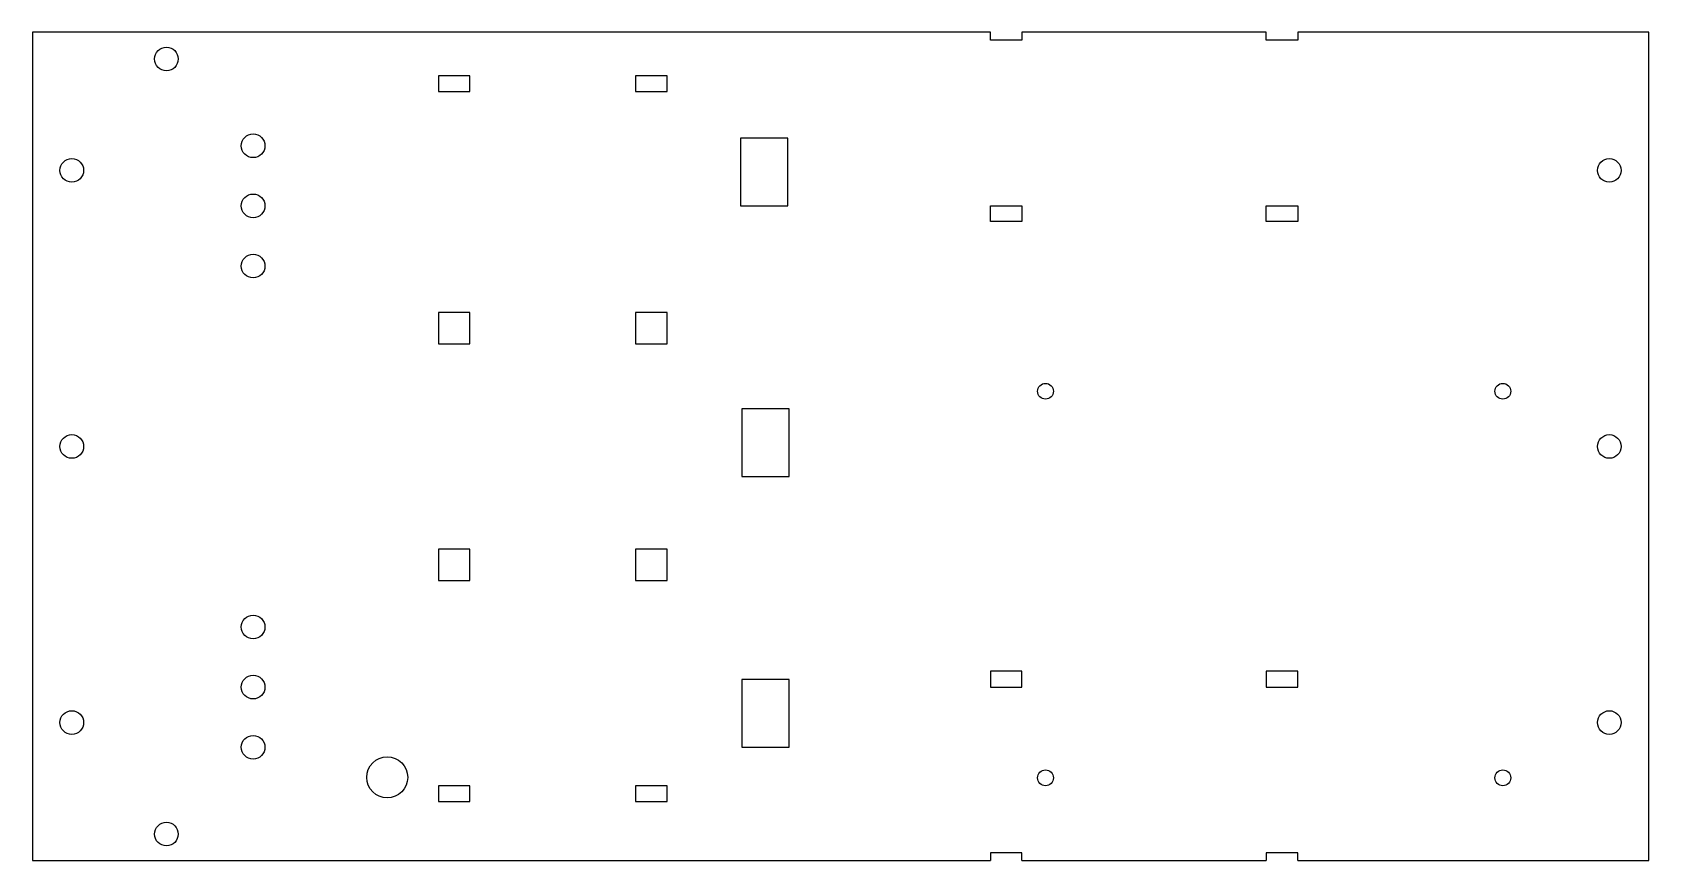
# Model space of a CAD drawing. Header units: millimetres. Extents: x 10 to 215, y 11 to 116.
import ezdxf

# ---------------------------------------------------------------- set-up
doc = ezdxf.new("R2010")
doc.units = ezdxf.units.MM

msp = doc.modelspace()

# ---------------------------------------------------------------- linework, layer by layer
for points in [[(131.32, 115.67), (9.82, 115.67), (9.82, 10.67), (131.32, 10.67)], [(135.32, 115.67), (135.32, 114.67), (131.32, 114.67), (131.32, 115.67)], [(166.32, 115.67), (135.32, 115.67)], [(170.32, 115.67), (170.32, 114.67), (166.32, 114.67), (166.32, 115.67)], [(170.32, 10.67), (214.82, 10.67), (214.82, 115.67), (170.32, 115.67)], [(65.32, 78.17), (65.32, 80.17), (61.32, 80.17), (61.32, 78.17)], [(90.32, 78.17), (90.32, 80.17), (86.32, 80.17), (86.32, 78.17)], [(61.32, 78.17), (61.32, 76.17), (65.32, 76.17), (65.32, 78.17)], [(86.32, 78.17), (86.32, 76.17), (90.32, 76.17), (90.32, 78.17)], [(65.32, 48.17), (65.32, 50.17), (61.32, 50.17), (61.32, 48.17)], [(90.32, 48.17), (90.32, 50.17), (86.32, 50.17), (86.32, 48.17)], [(61.32, 48.17), (61.32, 46.17), (65.32, 46.17), (65.32, 48.17)], [(86.32, 48.17), (86.32, 46.17), (90.32, 46.17), (90.32, 48.17)], [(135.32, 10.67), (135.32, 11.67), (131.32, 11.67), (131.32, 10.67)], [(135.32, 10.67), (166.32, 10.67)], [(170.32, 10.67), (170.32, 11.67), (166.32, 11.67), (166.32, 10.67)]]:
    msp.add_lwpolyline(points)
for points in [[(61.32, 108.17), (65.32, 108.17), (65.32, 110.17), (61.32, 110.17)], [(86.32, 108.17), (90.32, 108.17), (90.32, 110.17), (86.32, 110.17)], [(99.64, 102.27), (99.64, 93.67), (105.64, 93.67), (105.64, 102.27)], [(131.32, 93.67), (135.32, 93.67), (135.32, 91.67), (131.32, 91.67)], [(166.32, 93.67), (170.32, 93.67), (170.32, 91.67), (166.32, 91.67)], [(99.82, 67.96), (99.82, 59.36), (105.82, 59.36), (105.82, 67.96)], [(99.82, 33.64), (99.82, 25.04), (105.82, 25.04), (105.82, 33.64)], [(131.32, 32.67), (135.32, 32.67), (135.32, 34.67), (131.32, 34.67)], [(166.32, 32.67), (170.32, 32.67), (170.32, 34.67), (166.32, 34.67)], [(61.32, 18.17), (65.32, 18.17), (65.32, 20.17), (61.32, 20.17)], [(86.32, 18.17), (90.32, 18.17), (90.32, 20.17), (86.32, 20.17)]]:
    msp.add_lwpolyline(points, close=True)
for centre, radius in [((26.82, 112.29), 1.5), ((37.82, 101.29), 1.5), ((14.82, 98.17), 1.5), ((209.82, 98.17), 1.5), ((37.82, 93.67), 1.5), ((37.82, 86.04), 1.5), ((138.32, 70.17), 1), ((196.32, 70.17), 1), ((14.82, 63.17), 1.5), ((209.82, 63.17), 1.5), ((37.82, 40.29), 1.5), ((37.82, 32.67), 1.5), ((14.82, 28.17), 1.5), ((209.82, 28.17), 1.5), ((37.82, 25.04), 1.5), ((54.82, 21.23), 2.6), ((138.32, 21.17), 1), ((196.32, 21.17), 1), ((26.82, 14.04), 1.5)]:
    msp.add_circle(centre, radius)

doc.saveas('drawing.dxf')
